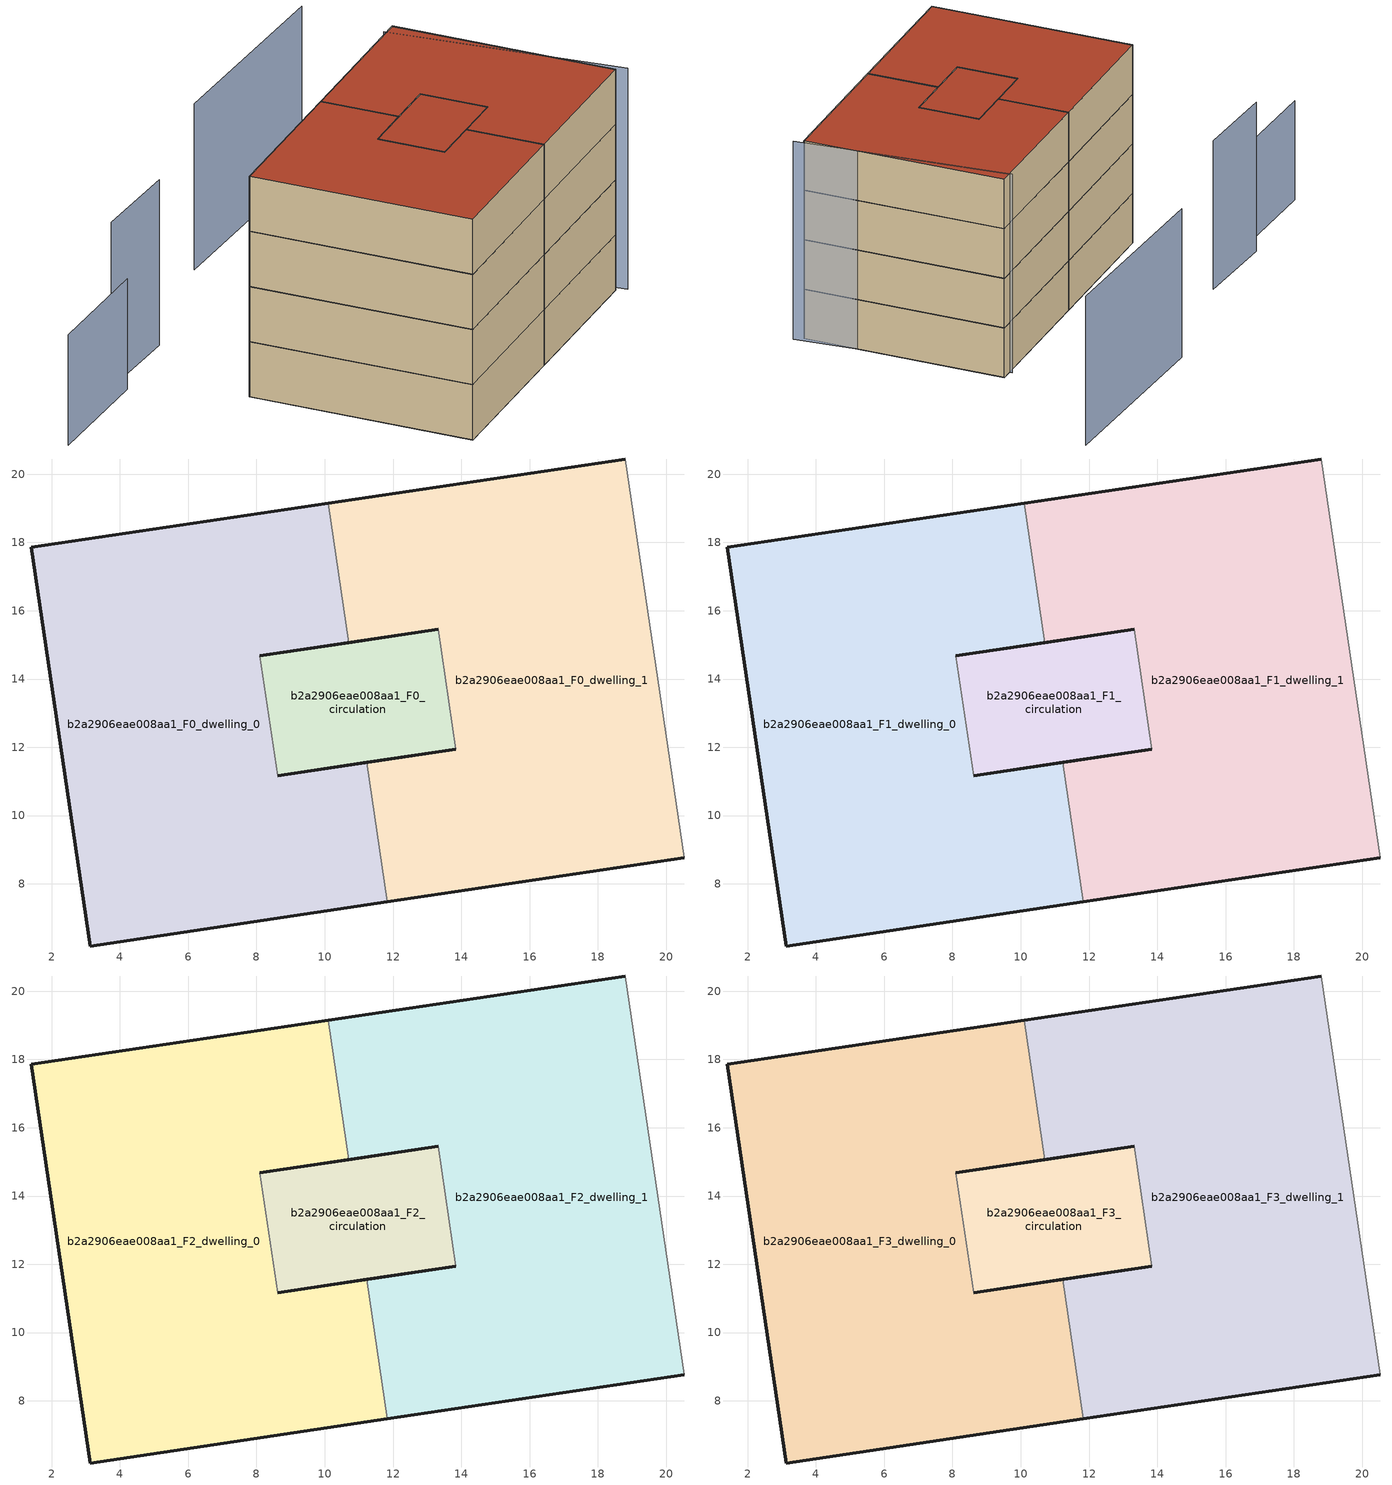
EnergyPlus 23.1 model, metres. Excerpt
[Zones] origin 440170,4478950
b2a2906eae008aa1_F0_dwelling_0
 floor ground (EU_floor_Construction): 11.83,7.47 11.23,11.56 8.62,11.17 8.1,14.68 10.71,15.06 10.1,19.15 1.4,17.86 3.14,6.18 z0
 wall outside (EU_wall_Construction): 10.71,15.06 8.1,14.68 / 8.62,11.17 11.23,11.56 / 11.83,7.47 3.14,6.18 1.4,17.86 10.1,19.15 z0:3
 wall to b2a2906eae008aa1_F0_dwelling_1 (EU_wall_Construction): 10.1,19.15 10.71,15.06 / 11.23,11.56 11.83,7.47 z0:3
 wall to b2a2906eae008aa1_F0_circulation (EU_wall_Construction): 8.1,14.68 8.62,11.17 z0:3
b2a2906eae008aa1_F0_dwelling_1
 floor ground (EU_floor_Construction): 20.53,8.76 18.8,20.44 10.1,19.15 10.71,15.06 13.32,15.45 13.84,11.95 11.23,11.56 11.83,7.47 z0
 wall outside (EU_wall_Construction): 20.53,8.76 11.83,7.47 / 11.23,11.56 13.84,11.95 / 13.32,15.45 10.71,15.06 / 10.1,19.15 18.8,20.44 z0:3
 wall adiabatic (EU_wall_Construction): 18.8,20.44 20.53,8.76 z0:3
 wall to b2a2906eae008aa1_F0_circulation (EU_wall_Construction): 13.84,11.95 13.32,15.45 z0:3
b2a2906eae008aa1_F0_circulation
 floor ground (EU_floor_Construction): 13.84,11.95 13.32,15.45 8.1,14.68 8.62,11.17 z0
 wall outside (EU_wall_Construction): 8.1,14.68 13.32,15.45 / 13.84,11.95 8.62,11.17 z0:3
b2a2906eae008aa1_F1_dwelling_0
 floor to b2a2906eae008aa1_F0_dwelling_0 (EU_floor_Construction): 11.83,7.47 11.23,11.56 8.62,11.17 8.1,14.68 10.71,15.06 10.1,19.15 1.4,17.86 3.13,6.18 z3
 wall outside (EU_wall_Construction): 10.71,15.06 8.1,14.68 / 8.62,11.17 11.23,11.56 / 11.83,7.47 3.14,6.18 1.4,17.86 10.1,19.15 z3:6
 wall to b2a2906eae008aa1_F1_dwelling_1 (EU_wall_Construction): 10.1,19.15 10.71,15.06 / 11.23,11.56 11.83,7.47 z3:6
 wall to b2a2906eae008aa1_F1_circulation (EU_wall_Construction): 8.1,14.68 8.62,11.17 z3:6
b2a2906eae008aa1_F1_dwelling_1
 floor to b2a2906eae008aa1_F0_dwelling_1 (EU_floor_Construction): 20.53,8.76 18.8,20.44 10.1,19.15 10.71,15.06 13.32,15.45 13.84,11.95 11.23,11.56 11.83,7.47 z3
 wall outside (EU_wall_Construction): 20.53,8.76 11.83,7.47 / 11.23,11.56 13.84,11.95 / 13.32,15.45 10.71,15.06 / 10.1,19.15 18.8,20.44 z3:6
 wall adiabatic (EU_wall_Construction): 18.8,20.44 20.53,8.76 z3:6
 wall to b2a2906eae008aa1_F1_circulation (EU_wall_Construction): 13.84,11.95 13.32,15.45 z3:6
b2a2906eae008aa1_F1_circulation
 floor to b2a2906eae008aa1_F0_circulation (EU_floor_Construction): 13.84,11.95 13.32,15.45 8.1,14.68 8.62,11.17 z3
 wall outside (EU_wall_Construction): 8.1,14.68 13.32,15.45 / 13.84,11.95 8.62,11.17 z3:6
b2a2906eae008aa1_F2_dwelling_0
 floor to b2a2906eae008aa1_F1_dwelling_0 (EU_floor_Construction): 11.83,7.47 11.23,11.56 8.62,11.17 8.1,14.68 10.71,15.06 10.1,19.15 1.4,17.86 3.13,6.18 z6
 wall outside (EU_wall_Construction): 10.71,15.06 8.1,14.68 / 8.62,11.17 11.23,11.56 / 11.83,7.47 3.14,6.18 1.4,17.86 10.1,19.15 z6:9
 wall to b2a2906eae008aa1_F2_dwelling_1 (EU_wall_Construction): 10.1,19.15 10.71,15.06 / 11.23,11.56 11.83,7.47 z6:9
 wall to b2a2906eae008aa1_F2_circulation (EU_wall_Construction): 8.1,14.68 8.62,11.17 z6:9
b2a2906eae008aa1_F2_dwelling_1
 floor to b2a2906eae008aa1_F1_dwelling_1 (EU_floor_Construction): 20.53,8.76 18.8,20.44 10.1,19.15 10.71,15.06 13.32,15.45 13.84,11.95 11.23,11.56 11.83,7.47 z6
 wall outside (EU_wall_Construction): 20.53,8.76 11.83,7.47 / 11.23,11.56 13.84,11.95 / 13.32,15.45 10.71,15.06 / 10.1,19.15 18.8,20.44 z6:9
 wall adiabatic (EU_wall_Construction): 18.8,20.44 20.53,8.76 z6:9
 wall to b2a2906eae008aa1_F2_circulation (EU_wall_Construction): 13.84,11.95 13.32,15.45 z6:9
b2a2906eae008aa1_F2_circulation
 floor to b2a2906eae008aa1_F1_circulation (EU_floor_Construction): 13.84,11.95 13.32,15.45 8.1,14.68 8.62,11.17 z6
 wall outside (EU_wall_Construction): 8.1,14.68 13.32,15.45 / 13.84,11.95 8.62,11.17 z6:9
b2a2906eae008aa1_F3_dwelling_0
 floor to b2a2906eae008aa1_F2_dwelling_0 (EU_floor_Construction): 11.83,7.47 11.23,11.56 8.62,11.17 8.1,14.68 10.71,15.06 10.1,19.15 1.4,17.86 3.13,6.18 z9
 wall outside (EU_wall_Construction): 10.71,15.06 8.1,14.68 / 8.62,11.17 11.23,11.56 / 11.83,7.47 3.14,6.18 1.4,17.86 10.1,19.15 z9:12
 wall to b2a2906eae008aa1_F3_dwelling_1 (EU_wall_Construction): 10.1,19.15 10.71,15.06 / 11.23,11.56 11.83,7.47 z9:12
 wall to b2a2906eae008aa1_F3_circulation (EU_wall_Construction): 8.1,14.68 8.62,11.17 z9:12
 roof outside (EU_roof_Construction): 10.1,19.15 10.71,15.06 8.1,14.68 8.62,11.17 11.23,11.56 11.83,7.47 3.14,6.18 1.4,17.86 z12
b2a2906eae008aa1_F3_dwelling_1
 floor to b2a2906eae008aa1_F2_dwelling_1 (EU_floor_Construction): 20.53,8.76 18.8,20.44 10.1,19.15 10.71,15.06 13.32,15.45 13.84,11.95 11.23,11.56 11.83,7.47 z9
 wall outside (EU_wall_Construction): 20.53,8.76 11.83,7.47 / 11.23,11.56 13.84,11.95 / 13.32,15.45 10.71,15.06 / 10.1,19.15 18.8,20.44 z9:12
 wall adiabatic (EU_wall_Construction): 18.8,20.44 20.53,8.76 z9:12
 wall to b2a2906eae008aa1_F3_circulation (EU_wall_Construction): 13.84,11.95 13.32,15.45 z9:12
 roof outside (EU_roof_Construction): 18.8,20.44 20.53,8.76 11.83,7.47 11.23,11.56 13.84,11.95 13.32,15.45 10.71,15.06 10.1,19.15 z12
b2a2906eae008aa1_F3_circulation
 floor to b2a2906eae008aa1_F2_circulation (EU_floor_Construction): 13.84,11.95 13.32,15.45 8.1,14.68 8.62,11.17 z9
 wall outside (EU_wall_Construction): 8.1,14.68 13.32,15.45 / 13.84,11.95 8.62,11.17 z9:12
 roof outside (EU_roof_Construction): 13.32,15.45 13.84,11.95 8.62,11.17 8.1,14.68 z12
shading: 20.9,8.31 18.07,20.47 z0:12; -1,23.33 -7.6,22.62 z0:6; 3.84,24.5 -1.27,24.07 / 23.39,28.42 11.68,27.32 z0:9
[Building]
EU S2 Campaign: North Axis=0; Terrain=City; Solar Distribution=FullExterior
[Site:Location]
Madrid: Latitude=40.5; Longitude=-3.5; Time Zone=1; Elevation=609
[SizingPeriod:WeatherFileDays]
AnnualSizingPeriod: Begin Month=1; Begin Day of Month=1; End Month=12; End Day of Month=31; Day of Week for Start Day=Monday; Use Weather File Daylight Saving Period=No; Use Weather File Rain and Snow Indicators=No
[MATERIAL]
EU_InternalMass_Material: Roughness=MediumRough; Thickness=0.1; Conductivity=1; Density=1800; Specific Heat=900; Thermal Absorptance=0.9; Solar Absorptance=0.7; Visible Absorptance=0.7
[MATERIAL:NOMASS] Roughness=MediumRough; Thermal Absorptance=0.9; Solar Absorptance=0.7; Visible Absorptance=0.7
Name | Thermal Resistance
EU_wall_NoMass | 1.60022
EU_roof_NoMass | 1.57597
EU_floor_NoMass | 0.470652
[CONSTRUCTION]
EU_wall_Construction: EU_wall_NoMass
EU_roof_Construction: EU_roof_NoMass
EU_floor_Construction: EU_floor_NoMass
EU_InternalMass_Construction: EU_InternalMass_Material
[ZONE] Type=1; Multiplier=1; Ceiling Height=autocalculate; Floor Area=autocalculate; Part of Total Floor Area=Yes
Name | Volume
b2a2906eae008aa1_F0_dwelling_0 | 283.537
b2a2906eae008aa1_F1_dwelling_0; b2a2906eae008aa1_F2_dwelling_0; b2a2906eae008aa1_F3_dwelling_0 | 283.538
b2a2906eae008aa1_F0_dwelling_1; b2a2906eae008aa1_F1_dwelling_1; b2a2906eae008aa1_F2_dwelling_1; b2a2906eae008aa1_F3_dwelling_1 | 283.532
b2a2906eae008aa1_F0_circulation | 56.0958
b2a2906eae008aa1_F1_circulation; b2a2906eae008aa1_F2_circulation; b2a2906eae008aa1_F3_circulation | 56.0955
[INTERNALMASS] Construction=EU_InternalMass_Construction; Surface Area=94.5163
Name | Zone or ZoneList
b2a2906eae008aa1_F0_dwelling_0_EU_InternalMass | b2a2906eae008aa1_F0_dwelling_0
b2a2906eae008aa1_F0_dwelling_1_EU_InternalMass | b2a2906eae008aa1_F0_dwelling_1
b2a2906eae008aa1_F1_dwelling_0_EU_InternalMass | b2a2906eae008aa1_F1_dwelling_0
b2a2906eae008aa1_F1_dwelling_1_EU_InternalMass | b2a2906eae008aa1_F1_dwelling_1
b2a2906eae008aa1_F2_dwelling_0_EU_InternalMass | b2a2906eae008aa1_F2_dwelling_0
b2a2906eae008aa1_F2_dwelling_1_EU_InternalMass | b2a2906eae008aa1_F2_dwelling_1
b2a2906eae008aa1_F3_dwelling_0_EU_InternalMass | b2a2906eae008aa1_F3_dwelling_0
b2a2906eae008aa1_F3_dwelling_1_EU_InternalMass | b2a2906eae008aa1_F3_dwelling_1
[OTHEREQUIPMENT] Fuel Type=Electricity; Design Level Calculation Method=Watts/Area; Power per Zone Floor Area=1; Fraction Latent=0; Fraction Radiant=0; Fraction Lost=0; Carbon Dioxide Generation Rate=0; EndUse Subcategory=EU_Step8_InternalGains
Name | Zone or ZoneList or Space or SpaceList | Schedule
EU_Step8_InternalGain_b2a2906eae008aa1_F0_dwelling_0_f000 | b2a2906eae008aa1_F0_dwelling_0 | EU_Step8_GainSchedule_b2a2906eae008aa1_F0_dwelling_0_f000
EU_Step8_InternalGain_b2a2906eae008aa1_F0_dwelling_1_f000 | b2a2906eae008aa1_F0_dwelling_1 | EU_Step8_GainSchedule_b2a2906eae008aa1_F0_dwelling_1_f000
EU_Step8_InternalGain_b2a2906eae008aa1_F1_dwelling_0_f000 | b2a2906eae008aa1_F1_dwelling_0 | EU_Step8_GainSchedule_b2a2906eae008aa1_F1_dwelling_0_f000
EU_Step8_InternalGain_b2a2906eae008aa1_F1_dwelling_1_f000 | b2a2906eae008aa1_F1_dwelling_1 | EU_Step8_GainSchedule_b2a2906eae008aa1_F1_dwelling_1_f000
EU_Step8_InternalGain_b2a2906eae008aa1_F2_dwelling_0_f000 | b2a2906eae008aa1_F2_dwelling_0 | EU_Step8_GainSchedule_b2a2906eae008aa1_F2_dwelling_0_f000
EU_Step8_InternalGain_b2a2906eae008aa1_F2_dwelling_1_f000 | b2a2906eae008aa1_F2_dwelling_1 | EU_Step8_GainSchedule_b2a2906eae008aa1_F2_dwelling_1_f000
EU_Step8_InternalGain_b2a2906eae008aa1_F3_dwelling_0_f000 | b2a2906eae008aa1_F3_dwelling_0 | EU_Step8_GainSchedule_b2a2906eae008aa1_F3_dwelling_0_f000
EU_Step8_InternalGain_b2a2906eae008aa1_F3_dwelling_1_f000 | b2a2906eae008aa1_F3_dwelling_1 | EU_Step8_GainSchedule_b2a2906eae008aa1_F3_dwelling_1_f000
[ZONEINFILTRATION:DESIGNFLOWRATE] Schedule=EU_AlwaysOn; Design Flow Rate Calculation Method=Flow/Area; Flow Rate per Floor Area=0.0005; Constant Term Coefficient=1; Temperature Term Coefficient=0; Velocity Term Coefficient=0; Velocity Squared Term Coefficient=0
Name | Zone or ZoneList or Space or SpaceList
EU_Circulation_Infiltration_b2a2906eae008aa1_F0_circulation | b2a2906eae008aa1_F0_circulation
EU_Circulation_Infiltration_b2a2906eae008aa1_F1_circulation | b2a2906eae008aa1_F1_circulation
EU_Circulation_Infiltration_b2a2906eae008aa1_F2_circulation | b2a2906eae008aa1_F2_circulation
EU_Circulation_Infiltration_b2a2906eae008aa1_F3_circulation | b2a2906eae008aa1_F3_circulation
[ZONEVENTILATION:DESIGNFLOWRATE] Schedule=EU_AlwaysOn; Design Flow Rate Calculation Method=AirChanges/Hour; Air Changes per Hour=0.480704; Ventilation Type=Natural; Fan Pressure Rise=0; Fan Total Efficiency=1; Constant Term Coefficient=1; Temperature Term Coefficient=0; Velocity Term Coefficient=0; Velocity Squared Term Coefficient=0; Minimum Indoor Temperature=-100; Maximum Indoor Temperature=100; Delta Temperature=-100; Minimum Outdoor Temperature=-100; Maximum Outdoor Temperature=100; Maximum Wind Speed=40
Name | Zone or ZoneList or Space or SpaceList
EU_ConstantAir_b2a2906eae008aa1_F0_dwelling_0 | b2a2906eae008aa1_F0_dwelling_0
EU_ConstantAir_b2a2906eae008aa1_F0_dwelling_1 | b2a2906eae008aa1_F0_dwelling_1
EU_ConstantAir_b2a2906eae008aa1_F1_dwelling_0 | b2a2906eae008aa1_F1_dwelling_0
EU_ConstantAir_b2a2906eae008aa1_F1_dwelling_1 | b2a2906eae008aa1_F1_dwelling_1
EU_ConstantAir_b2a2906eae008aa1_F2_dwelling_0 | b2a2906eae008aa1_F2_dwelling_0
EU_ConstantAir_b2a2906eae008aa1_F2_dwelling_1 | b2a2906eae008aa1_F2_dwelling_1
EU_ConstantAir_b2a2906eae008aa1_F3_dwelling_0 | b2a2906eae008aa1_F3_dwelling_0
EU_ConstantAir_b2a2906eae008aa1_F3_dwelling_1 | b2a2906eae008aa1_F3_dwelling_1
[HVACTEMPLATE:THERMOSTAT] Constant Heating Setpoint=20; Constant Cooling Setpoint=50
EU_HeatOnly_b2a2906eae008aa1_F0_dwelling_0; EU_HeatOnly_b2a2906eae008aa1_F0_dwelling_1; EU_HeatOnly_b2a2906eae008aa1_F1_dwelling_0; EU_HeatOnly_b2a2906eae008aa1_F1_dwelling_1; EU_HeatOnly_b2a2906eae008aa1_F2_dwelling_0; EU_HeatOnly_b2a2906eae008aa1_F2_dwelling_1; EU_HeatOnly_b2a2906eae008aa1_F3_dwelling_0; EU_HeatOnly_b2a2906eae008aa1_F3_dwelling_1
[HVACTEMPLATE:ZONE:IDEALLOADSAIRSYSTEM] System Availability Schedule=EU_AlwaysOn; Maximum Heating Supply Air Temperature=50; Minimum Cooling Supply Air Temperature=13; Maximum Heating Supply Air Humidity Ratio=0.0156; Minimum Cooling Supply Air Humidity Ratio=0.0077; Heating Limit=NoLimit; Cooling Limit=NoLimit; Heating Availability Schedule=EU_AlwaysOn; Cooling Availability Schedule=EU_CoolingOff; Dehumidification Control Type=ConstantSensibleHeatRatio; Cooling Sensible Heat Ratio=0.7; Dehumidification Setpoint=60; Humidification Control Type=None; Humidification Setpoint=30; Outdoor Air Method=None; Outdoor Air Flow Rate per Person=0.00944; Outdoor Air Flow Rate per Zone Floor Area=0; Outdoor Air Flow Rate per Zone=0; Demand Controlled Ventilation Type=None; Outdoor Air Economizer Type=NoEconomizer; Heat Recovery Type=None; Sensible Heat Recovery Effectiveness=0.7; Latent Heat Recovery Effectiveness=0.65
Name | Template Thermostat
b2a2906eae008aa1_F0_dwelling_0 | EU_HeatOnly_b2a2906eae008aa1_F0_dwelling_0
b2a2906eae008aa1_F0_dwelling_1 | EU_HeatOnly_b2a2906eae008aa1_F0_dwelling_1
b2a2906eae008aa1_F1_dwelling_0 | EU_HeatOnly_b2a2906eae008aa1_F1_dwelling_0
b2a2906eae008aa1_F1_dwelling_1 | EU_HeatOnly_b2a2906eae008aa1_F1_dwelling_1
b2a2906eae008aa1_F2_dwelling_0 | EU_HeatOnly_b2a2906eae008aa1_F2_dwelling_0
b2a2906eae008aa1_F2_dwelling_1 | EU_HeatOnly_b2a2906eae008aa1_F2_dwelling_1
b2a2906eae008aa1_F3_dwelling_0 | EU_HeatOnly_b2a2906eae008aa1_F3_dwelling_0
b2a2906eae008aa1_F3_dwelling_1 | EU_HeatOnly_b2a2906eae008aa1_F3_dwelling_1
[SIZING:ZONE] Zone Cooling Design Supply Air Temperature Input Method=SupplyAirTemperature; Zone Cooling Design Supply Air Temperature=13; Zone Heating Design Supply Air Temperature Input Method=SupplyAirTemperature; Zone Heating Design Supply Air Temperature=50; Zone Cooling Design Supply Air Humidity Ratio=0.008; Zone Heating Design Supply Air Humidity Ratio=0.008; Cooling Design Air Flow Method=DesignDay; Cooling Design Air Flow Rate=0; Cooling Minimum Air Flow per Zone Floor Area=0.000762; Cooling Minimum Air Flow=0; Cooling Minimum Air Flow Fraction=0.2; Heating Design Air Flow Method=DesignDay; Heating Design Air Flow Rate=0; Heating Maximum Air Flow per Zone Floor Area=0.002032; Heating Maximum Air Flow=0.141576; Heating Maximum Air Flow Fraction=0.3; Account for Dedicated Outdoor Air System=No; Dedicated Outdoor Air System Control Strategy=NeutralSupplyAir; Dedicated Outdoor Air Low Setpoint Temperature for Design=autosize; Dedicated Outdoor Air High Setpoint Temperature for Design=autosize; Zone Load Sizing Method=Sensible Load Only No Latent Load; Zone Latent Cooling Design Supply Air Humidity Ratio Input Method=HumidityRatioDifference; Zone Cooling Design Supply Air Humidity Ratio Difference=0.005; Zone Latent Heating Design Supply Air Humidity Ratio Input Method=HumidityRatioDifference; Zone Humidification Design Supply Air Humidity Ratio Difference=0.005
b2a2906eae008aa1_F0_dwelling_0; b2a2906eae008aa1_F0_dwelling_1; b2a2906eae008aa1_F1_dwelling_0; b2a2906eae008aa1_F1_dwelling_1; b2a2906eae008aa1_F2_dwelling_0; b2a2906eae008aa1_F2_dwelling_1; b2a2906eae008aa1_F3_dwelling_0; b2a2906eae008aa1_F3_dwelling_1
[SCHEDULE:CONSTANT]
Name | Hourly Value
EU_AlwaysOn | 1
EU_CoolingOff | 0
[SCHEDULE:FILE] Column Number=1; Rows to Skip at Top=0; Number of Hours of Data=8760; Column Separator=Comma; Interpolate to Timestep=No; Minutes per Item=60; Adjust Schedule for Daylight Savings=Yes
Name | File
EU_Step8_GainSchedule_b2a2906eae008aa1_F0_dwelling_0_f000 | ../../schedules/b2a2906eae008aa1/b2a2906eae008aa1_F0_dwelling_0_f000_gain.csv
EU_Step8_GainSchedule_b2a2906eae008aa1_F0_dwelling_1_f000 | ../../schedules/b2a2906eae008aa1/b2a2906eae008aa1_F0_dwelling_1_f000_gain.csv
EU_Step8_GainSchedule_b2a2906eae008aa1_F1_dwelling_0_f000 | ../../schedules/b2a2906eae008aa1/b2a2906eae008aa1_F1_dwelling_0_f000_gain.csv
EU_Step8_GainSchedule_b2a2906eae008aa1_F1_dwelling_1_f000 | ../../schedules/b2a2906eae008aa1/b2a2906eae008aa1_F1_dwelling_1_f000_gain.csv
EU_Step8_GainSchedule_b2a2906eae008aa1_F2_dwelling_0_f000 | ../../schedules/b2a2906eae008aa1/b2a2906eae008aa1_F2_dwelling_0_f000_gain.csv
EU_Step8_GainSchedule_b2a2906eae008aa1_F2_dwelling_1_f000 | ../../schedules/b2a2906eae008aa1/b2a2906eae008aa1_F2_dwelling_1_f000_gain.csv
EU_Step8_GainSchedule_b2a2906eae008aa1_F3_dwelling_0_f000 | ../../schedules/b2a2906eae008aa1/b2a2906eae008aa1_F3_dwelling_0_f000_gain.csv
EU_Step8_GainSchedule_b2a2906eae008aa1_F3_dwelling_1_f000 | ../../schedules/b2a2906eae008aa1/b2a2906eae008aa1_F3_dwelling_1_f000_gain.csv
